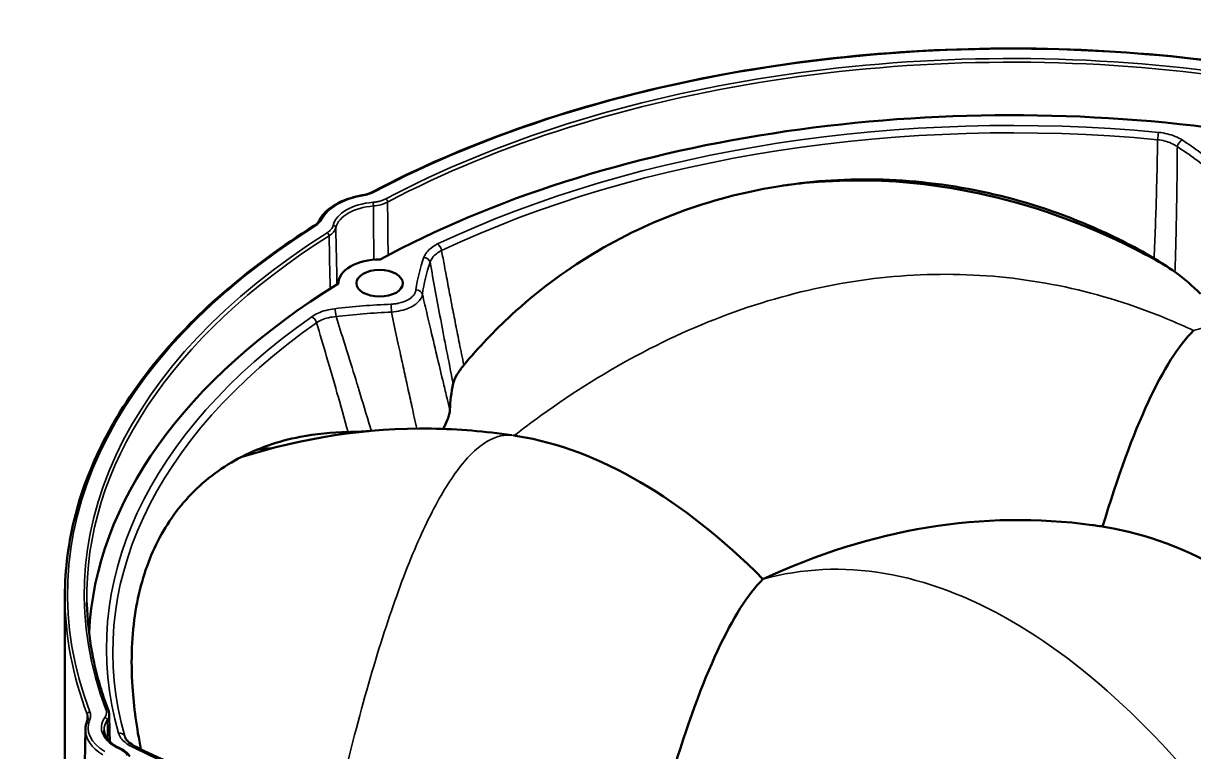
# Model space of a CAD drawing. Header units: millimetres. Extents: x 40 to 2195, y 40 to 1687.
# Drawn here: x 1663.3 to 1751.7, y 1525.5 to 1580.5 of the extents above; entities that cross this region are included whole.
import ezdxf

# ---------------------------------------------------------------- set-up
doc = ezdxf.new("R2010")
doc.units = ezdxf.units.MM
doc.header["$LTSCALE"] = 8
doc.layers.add('Visible (ISO)', color=7, linetype='Continuous', lineweight=50)
doc.layers.add('Visible Narrow (ISO)', color=7, linetype='Continuous', lineweight=35)

msp = doc.modelspace()

# ---------------------------------------------------------------- linework, layer by layer
at = {"layer": 'Visible (ISO)'}
for p, q in [((1666.413, 1500.276), (1666.413, 1537.264)), ((1669.754, 1528.347), (1669.754, 1528.347)), ((1668.312, 1528.025), (1668.312, 1528.025)), ((1667.96, 1527.214), (1667.222, 1492.681))]:
    msp.add_line(p, q, dxfattribs=at)
for centre, major_axis, ratio, start_param, end_param in [((1737.913, 1533.344), (-69.709, 0), 0.57735, 4.482487, 5.46589), ((1689.756, 1567.623), (-0.093, 0.177), 0.551447, 0, 0.00039), ((1685.815, 1565.562), (-0.178, 0.091), 0.783296, 0, 0.000472), ((1685.326, 1565.062), (-0.107, 0.169), 0.6022, 6.282944, 6.283143), ((1690.183, 1560.901), (-3.109, 0), 0.57735, 4.701209, 6.294366), ((1737.913, 1523.546), (69.25, 0), 0.57735, 1.422504, 1.425163), ((1726.007, 1549.2), (32.59, 0), 0.57735, 0.740072, 0.831611), ((1726.007, 1551.05), (-30.523, 0), 0.57735, 3.681085, 3.794246), ((1737.913, 1533.344), (-69.709, 0), 0.57735, 5.529684, 6.254434), ((1748.224, 1464.73), (-6.183, -93.904), 0.159518, 3.319363, 3.74676), ((1726.007, 1551.05), (-30.523, 0), 0.57735, 6.15413, 6.267292), ((1709.744, 1458.777), (15.791, -90.56), 0.456737, 2.563193, 2.984853), ((1731.96, 1455.342), (12.026, 87.294), 0.67898, 6.282882, 6.69708), ((1754.177, 1451.908), (-15.791, 90.555), 0.456746, 5.704766, 6.126438), ((1715.697, 1445.952), (-6.183, -93.903), 0.159519, 3.319364, 3.746765), ((1668.287, 1527.796), (-0.184, 0.077), 0.793586, 6.282862, 6.283027), ((1666.146, 1528.095), (2.003, 0.002), 0.574186, 6.276275, 6.276356), ((1671.447, 1525.496), (0.228, 0.445), 0.542412, 0.000037, 0.000057)]:
    msp.add_ellipse(centre, major_axis=major_axis, ratio=ratio, start_param=start_param, end_param=end_param, dxfattribs=at)
msp.add_ellipse((1690.183, 1560.901), major_axis=(-1.75, 0), ratio=0.57735, dxfattribs=at)
for points, knots in [([(1753.351, 1577.656), (1748.891, 1578.226), (1744.337, 1578.548), (1735.204, 1578.685), (1730.627, 1578.5), (1721.616, 1577.629), (1717.183, 1576.944), (1708.624, 1575.096), (1704.498, 1573.935), (1696.704, 1571.178), (1693.036, 1569.584), (1689.664, 1567.801)], [3.7091159, 3.7091159, 3.7091159, 3.7091159, 3.9009805, 3.9009805, 4.0928536, 4.0928536, 4.2847268, 4.2847268, 4.4765999, 4.4765999, 4.6684386, 4.6684386, 4.6684386, 4.6684386]), ([(1696.54, 1554.712), (1697.64, 1556.039), (1698.848, 1557.319), (1702.013, 1560.229), (1704.071, 1561.777), (1708.473, 1564.433), (1710.82, 1565.543), (1715.645, 1567.268), (1718.123, 1567.884), (1723.011, 1568.64), (1725.588, 1568.806), (1730.831, 1568.639), (1733.496, 1568.304), (1738.73, 1567.139), (1741.303, 1566.307), (1745.464, 1564.531), (1747.118, 1563.693), (1748.684, 1562.779)], [16.981252, 16.981252, 16.981252, 16.981252, 17.514776, 17.514776, 18.27382, 18.27382, 19.032863, 19.032863, 19.791907, 19.791907, 20.550951, 20.550951, 21.309995, 21.309995, 22.069038, 22.069038, 22.602563, 22.602563, 22.602563, 22.602563]), ([(1747.963, 1563.105), (1744.177, 1565.094), (1740.173, 1566.616), (1733.238, 1568.195), (1730.414, 1568.564), (1726.151, 1568.688), (1724.731, 1568.658), (1722.418, 1568.49), (1721.524, 1568.395), (1720.633, 1568.272)], [0.000002, 0.000002, 0.000002, 0.000002, 1.301364, 1.301364, 2.172757, 2.172757, 2.608449, 2.608449, 2.884469, 2.884469, 2.884469, 2.884469]), ([(1688.86, 1567.539), (1688.562, 1567.488), (1688.272, 1567.42), (1687.719, 1567.251), (1687.457, 1567.15), (1686.969, 1566.92), (1686.744, 1566.79), (1686.34, 1566.504), (1686.161, 1566.349), (1685.858, 1566.017), (1685.733, 1565.841), (1685.639, 1565.657)], [4.2141934, 4.2141934, 4.2141934, 4.2141934, 4.4136823, 4.4136823, 4.6131713, 4.6131713, 4.8126603, 4.8126603, 5.0121493, 5.0121493, 5.2101352, 5.2101352, 5.2101352, 5.2101352]), ([(1688.86, 1567.539), (1689.068, 1567.574), (1689.268, 1567.629), (1689.521, 1567.73), (1689.594, 1567.764), (1689.663, 1567.8)], [0, 0, 0, 0, 0.06520794, 0.06520794, 0.09387721, 0.09387721, 0.09387721, 0.09387721]), ([(1685.22, 1565.232), (1685.354, 1565.316), (1685.464, 1565.412), (1685.581, 1565.557), (1685.612, 1565.605), (1685.637, 1565.653)], [0, 0, 0, 0, 0.06215216, 0.06215216, 0.0928398, 0.0928398, 0.0928398, 0.0928398]), ([(1685.22, 1565.232), (1682.832, 1563.726), (1680.638, 1562.118), (1676.682, 1558.73), (1674.922, 1556.95), (1671.873, 1553.258), (1670.585, 1551.345), (1668.512, 1547.428), (1667.727, 1545.423), (1666.677, 1541.367), (1666.413, 1539.315), (1666.413, 1537.264)], [4.7564126, 4.7564126, 4.7564126, 4.7564126, 4.9046875, 4.9046875, 5.0529624, 5.0529624, 5.2012373, 5.2012373, 5.3495122, 5.3495122, 5.4977871, 5.4977871, 5.4977871, 5.4977871]), ([(1750.257, 1561.752), (1750.052, 1561.907), (1749.805, 1562.078), (1749.266, 1562.43), (1748.977, 1562.608), (1748.684, 1562.779)], [-0.2038354, -0.2038354, -0.2038354, -0.2038354, -0.1018863, -0.1018863, -0.000001, -0.000001, -0.000001, -0.000001]), ([(1696.54, 1554.712), (1696.334, 1554.464), (1696.156, 1554.213), (1695.879, 1553.736), (1695.782, 1553.511), (1695.738, 1553.318)], [-0.2031889, -0.2031889, -0.2031889, -0.2031889, -0.1016267, -0.1016267, -0.000001, -0.000001, -0.000001, -0.000001]), ([(1695.488, 1551.33), (1695.486, 1551.232), (1695.47, 1551.124), (1695.412, 1550.881), (1695.369, 1550.746), (1695.226, 1550.379), (1695.109, 1550.141), (1694.972, 1549.899)], [0.000001, 0.000001, 0.000001, 0.000001, 0.0508491, 0.0508491, 0.1061044, 0.1061044, 0.1946172, 0.1946172, 0.1946172, 0.1946172]), ([(1672.154, 1525.7), (1671.83, 1527.314), (1671.612, 1528.899), (1671.382, 1532.443), (1671.46, 1534.361), (1672.029, 1537.884), (1672.521, 1539.489), (1673.83, 1542.311), (1674.694, 1543.625), (1676.822, 1545.914), (1678.087, 1546.89), (1680.931, 1548.417), (1682.512, 1548.97), (1685.353, 1549.528), (1686.569, 1549.647), (1687.795, 1549.663)], [17.699978, 17.699978, 17.699978, 17.699978, 18.27382, 18.27382, 19.032863, 19.032863, 19.791907, 19.791907, 20.550951, 20.550951, 21.309995, 21.309995, 22.069038, 22.069038, 22.602563, 22.602563, 22.602563, 22.602563]), ([(1679.709, 1547.759), (1684.31, 1549.221), (1689.244, 1549.988), (1696.128, 1549.891), (1698.157, 1549.722), (1700.157, 1549.419)], [0.042299, 0.042299, 0.042299, 0.042299, 1.499811, 1.499811, 2.107672, 2.107672, 2.107672, 2.107672]), ([(1689.367, 1549.733), (1689.097, 1549.714), (1688.836, 1549.699), (1688.294, 1549.674), (1688.025, 1549.666), (1687.795, 1549.663)], [-0.184931, -0.184931, -0.184931, -0.184931, -0.1018868, -0.1018868, -0.000001, -0.000001, -0.000001, -0.000001]), ([(1682.048, 1548.436), (1681.863, 1548.425), (1681.681, 1548.411), (1681.304, 1548.372), (1681.106, 1548.346), (1680.908, 1548.316)], [16.9240305, 16.9240305, 16.9240305, 16.9240305, 17.0252591, 17.0252591, 17.1371307, 17.1371307, 17.1371307, 17.1371307]), ([(1668.073, 1536.769), (1668.084, 1536.221), (1668.116, 1535.674), (1668.217, 1534.581), (1668.286, 1534.035), (1668.465, 1532.945), (1668.573, 1532.401), (1668.829, 1531.316), (1668.976, 1530.775), (1669.309, 1529.697), (1669.494, 1529.159), (1669.698, 1528.624)], [5.5101301, 5.5101301, 5.5101301, 5.5101301, 5.5510802, 5.5510802, 5.5920304, 5.5920304, 5.6329805, 5.6329805, 5.6739307, 5.6739307, 5.7148808, 5.7148808, 5.7148808, 5.7148808]), ([(1668.103, 1527.873), (1668.085, 1527.83), (1668.069, 1527.787), (1668.04, 1527.701), (1668.027, 1527.657), (1668.004, 1527.569), (1667.994, 1527.525), (1667.979, 1527.437), (1667.973, 1527.392), (1667.964, 1527.303), (1667.961, 1527.259), (1667.96, 1527.214)], [5.2603371, 5.2603371, 5.2603371, 5.2603371, 5.3053586, 5.3053586, 5.35038, 5.35038, 5.3954014, 5.3954014, 5.4404228, 5.4404228, 5.4854442, 5.4854442, 5.4854442, 5.4854442]), ([(1669.368, 1527.156), (1669.37, 1527.055), (1669.388, 1526.953), (1669.456, 1526.75), (1669.506, 1526.649), (1669.641, 1526.448), (1669.725, 1526.35), (1669.926, 1526.16), (1670.042, 1526.069), (1670.305, 1525.899), (1670.451, 1525.819), (1670.609, 1525.748)], [5.5101301, 5.5101301, 5.5101301, 5.5101301, 5.6888905, 5.6888905, 5.8676509, 5.8676509, 6.0464113, 6.0464113, 6.2251717, 6.2251717, 6.4039321, 6.4039321, 6.4039321, 6.4039321]), ([(1670.961, 1526.597), (1670.986, 1526.536), (1671.024, 1526.47), (1671.168, 1526.285), (1671.307, 1526.161), (1671.542, 1526.013), (1671.607, 1525.976), (1671.675, 1525.941)], [0, 0, 0, 0, 0.0501359, 0.0501359, 0.1350345, 0.1350345, 0.1638879, 0.1638879, 0.1638879, 0.1638879]), ([(1670.609, 1525.748), (1670.788, 1525.667), (1670.947, 1525.565), (1671.169, 1525.362), (1671.248, 1525.265), (1671.305, 1525.162)], [0, 0, 0, 0, 0.0667924, 0.0667924, 0.1165437, 0.1165437, 0.1165437, 0.1165437]), ([(1671.675, 1525.941), (1671.885, 1525.833), (1672.098, 1525.727), (1672.529, 1525.517), (1672.747, 1525.414), (1673.188, 1525.21), (1673.41, 1525.11), (1673.86, 1524.913), (1674.087, 1524.816), (1674.545, 1524.626), (1674.776, 1524.533), (1675.01, 1524.441)], [5.2948133, 5.2948133, 5.2948133, 5.2948133, 5.3206741, 5.3206741, 5.3465349, 5.3465349, 5.3723957, 5.3723957, 5.3982565, 5.3982565, 5.4241173, 5.4241173, 5.4241173, 5.4241173])]:
    msp.add_open_spline(points, degree=3, knots=knots, dxfattribs=at)
for points in [[(1700.291, 1549.402), (1700.395, 1549.386), (1700.499, 1549.37), (1700.603, 1549.353)], [(1744.005, 1542.634), (1744.349, 1542.586), (1744.693, 1542.535), (1745.036, 1542.479)], [(1669.698, 1528.624), (1669.732, 1528.535), (1669.752, 1528.441), (1669.754, 1528.347)], [(1669.754, 1528.342), (1669.769, 1527.654), (1669.784, 1526.967), (1669.8, 1526.279)], [(1668.103, 1527.873), (1668.134, 1527.946), (1668.148, 1528.018), (1668.149, 1528.089)], [(1670.961, 1526.597), (1670.961, 1526.597), (1670.961, 1526.597), (1670.961, 1526.597)]]:
    msp.add_open_spline(points, degree=3, dxfattribs=at)
at = {"layer": 'Visible Narrow (ISO)'}
for p, q in [((1686.478, 1558.927), (1686.478, 1558.927)), ((1671.186, 1526.055), (1671.186, 1526.055))]:
    msp.add_line(p, q, dxfattribs=at)
for centre, major_axis, ratio, start_param, end_param in [((1737.913, 1537.427), (71.303, 0), 0.57735, 1.352913, 2.312279), ((1737.913, 1537.427), (-70.046, 0), 0.57735, 4.495295, 5.453081), ((1737.913, 1537.266), (-69.846, 0), 0.57735, 4.495295, 5.453081), ((1737.913, 1533.344), (68.363, 0), 0.57735, 1.407523, 2.257669), ((1737.913, 1533.062), (67.888, 0), 0.57735, 1.407523, 2.257668), ((1749.025, 1571.881), (-0.047, -0.498), 0.13272, 3.763193, 5.019971), ((1750.799, 1571.311), (-0.272, -0.419), 0.610295, 3.958186, 5.302089), ((1726.007, 1558.998), (33.168, 0), 0.57735, 0.597269, 0.726573), ((1726.007, 1558.681), (32.681, 0), 0.57735, 0.597269, 0.726573), ((1690.183, 1564.984), (-4.553, 0), 0.57735, 4.999592, 5.997036), ((1688.894, 1567.342), (-0.034, 0.197), 0.23129, 5.647466, 6.28287), ((1689.756, 1567.623), (-0.093, 0.177), 0.551447, 5.518802, 6.283185), ((1690.646, 1567.109), (-0.093, 0.177), 0.550971, 3.965807, 5.518435), ((1690.183, 1564.984), (-3.546, 0), 0.57735, 4.853442, 6.142133), ((1690.183, 1564.823), (-3.346, 0), 0.57735, 4.853442, 6.142133), ((1689.685, 1566.847), (-0.016, 0.199), 0.114787, 4.10965, 5.662993), ((1685.815, 1565.562), (-0.178, 0.091), 0.783296, 5.092185, 6.283185), ((1737.913, 1537.427), (-71.3, 0), 0.57735, 5.541811, 6.500961), ((1737.913, 1537.427), (-70.046, 0), 0.57735, 5.542493, 6.500279), ((1737.913, 1537.266), (-69.846, 0), 0.57735, 5.542493, 6.295528), ((1685.326, 1565.062), (-0.107, 0.169), 0.6022, 5.474723, 6.282944), ((1686.219, 1564.553), (-0.107, 0.169), 0.602576, 3.921069, 5.474412), ((1686.673, 1565.108), (0.194, -0.048), 0.808388, 0.213698, 1.766233), ((1694.562, 1563.455), (0.214, -0.452), 0.517758, 1.144197, 2.400834), ((1726.007, 1558.998), (-33.168, 0), 0.57735, 6.080211, 6.209515), ((1693.52, 1562.45), (0.471, -0.168), 0.799734, 0.504638, 1.848617), ((1726.007, 1558.681), (-32.681, 0), 0.57735, 6.080211, 6.209515), ((1692.929, 1559.999), (0.496, -0.063), 0.814282, 0.33061, 1.674514), ((1693.481, 1540.218), (33.168, 0), 0.57735, 1.644466, 1.77377), ((1691.039, 1558.908), (0.021, -0.5), 0.060114, 1.180883, 2.524625), ((1737.913, 1533.344), (-68.363, 0), 0.57735, 5.596313, 6.446459), ((1685.052, 1557.965), (0.288, -0.409), 0.631343, 1.045257, 2.302036), ((1686.794, 1558.566), (0.059, -0.497), 0.164592, 1.172398, 2.516302), ((1693.481, 1539.902), (32.681, 0), 0.57735, 1.644466, 1.77377), ((1737.913, 1533.062), (-67.888, 0), 0.57735, 5.596313, 6.446445), ((1737.913, 1442.514), (16.822, -96.477), 0.456737, 2.776899, 3.1864), ((1737.913, 1537.264), (-71.5, 0), 0.57735, 0, 0.217775), ((1737.913, 1442.514), (-16.823, 96.477), 0.456736, 5.509004, 5.918491), ((1668.297, 1528.37), (-0.187, -0.072), 0.797211, 4.415846, 5.986642), ((1666.146, 1528.095), (2.003, 0.002), 0.574186, 6.276359, 6.500416), ((1669.511, 1528.553), (0.187, 0.071), 0.797331, 0.000627, 1.274402), ((1672.713, 1527.34), (-4.553, 0), 0.57735, 6.045735, 7.044234), ((1668.287, 1527.796), (-0.184, 0.077), 0.793586, 5.033025, 6.282861), ((1672.713, 1527.34), (-3.546, 0), 0.57735, 5.900639, 7.18933), ((1672.713, 1527.18), (-3.346, 0), 0.57735, 5.900639, 6.295528), ((1669.424, 1527.941), (-0.164, 0.114), 0.757478, 3.644766, 5.198109), ((1672.713, 1527.18), (-4.753, 0), 0.57735, 6.270842, 7.044234), ((1670.459, 1526.52), (0.481, 0.137), 0.805638, 0.088205, 1.344843), ((1670.526, 1525.566), (0.082, 0.182), 0.503603, 0.000113, 0.731075), ((1671.447, 1525.496), (0.228, 0.445), 0.542412, 0.000095, 0.757767), ((1693.481, 1540.218), (-33.168, 0), 0.57735, 0.844224, 0.973528)]:
    msp.add_ellipse(centre, major_axis=major_axis, ratio=ratio, start_param=start_param, end_param=end_param, dxfattribs=at)
for points, knots in [([(1748.948, 1571.736), (1748.937, 1571.044), (1748.923, 1570.339), (1748.906, 1569.621), (1748.89, 1568.904), (1748.871, 1568.174), (1748.849, 1567.428), (1748.828, 1566.681), (1748.803, 1565.917), (1748.776, 1565.141), (1748.748, 1564.366), (1748.718, 1563.579), (1748.684, 1562.779)], [0.000003, 0.000003, 0.000003, 0.000003, 0.25, 0.25, 0.25, 0.5, 0.5, 0.5, 0.75, 0.75, 0.75, 1, 1, 1, 1]), ([(1748.948, 1571.736), (1749.132, 1571.717), (1749.497, 1571.653), (1750.006, 1571.477), (1750.302, 1571.31), (1750.435, 1571.216)], [0.0000003, 0.0000003, 0.0000003, 0.0000003, 0.3333333, 0.6666667, 1, 1, 1, 1]), ([(1750.435, 1571.216), (1750.432, 1570.78), (1750.429, 1570.337), (1750.425, 1569.89), (1750.422, 1569.591), (1750.419, 1569.289), (1750.415, 1568.986), (1750.406, 1568.278), (1750.396, 1567.558), (1750.382, 1566.82), (1750.382, 1566.768), (1750.381, 1566.715), (1750.38, 1566.663), (1750.365, 1565.87), (1750.348, 1565.056), (1750.327, 1564.236), (1750.322, 1564.007), (1750.316, 1563.776), (1750.309, 1563.546), (1750.294, 1562.952), (1750.276, 1562.355), (1750.257, 1561.752)], [0, 0, 0, 0, 0.1498205, 0.1498205, 0.1498205, 0.25, 0.25, 0.25, 0.4834137, 0.4834137, 0.4834137, 0.5, 0.5, 0.5, 0.75, 0.75, 0.75, 0.8199879, 0.8199879, 0.8199879, 1, 1, 1, 1]), ([(1688.894, 1567.505), (1689.056, 1567.533), (1689.362, 1567.608), (1689.631, 1567.72), (1689.756, 1567.786)], [0, 0, 0, 0, 0.5, 1, 1, 1, 1]), ([(1690.646, 1567.272), (1690.609, 1567.253), (1690.572, 1567.234), (1690.516, 1567.209), (1690.498, 1567.202), (1690.44, 1567.178), (1690.4, 1567.163), (1690.317, 1567.134), (1690.274, 1567.12), (1690.217, 1567.104), (1690.204, 1567.101), (1690.148, 1567.086), (1690.106, 1567.075), (1690.019, 1567.056), (1689.975, 1567.048), (1689.926, 1567.04), (1689.921, 1567.039), (1689.872, 1567.031), (1689.826, 1567.025), (1689.749, 1567.016), (1689.717, 1567.013), (1689.685, 1567.01)], [0.0000001, 0.0000001, 0.0000001, 0.0000001, 0.1306267, 0.1306267, 0.1902183, 0.1902183, 0.322618, 0.322618, 0.4587135, 0.4587135, 0.5, 0.5, 0.6316532, 0.6316532, 0.7636005, 0.7636005, 0.777404, 0.777404, 0.9091423, 0.9091423, 1, 1, 1, 1]), ([(1690.781, 1567.027), (1690.628, 1566.946), (1690.284, 1566.815), (1689.904, 1566.751), (1689.713, 1566.736)], [0, 0, 0, 0, 0.5, 0.9999965, 0.9999965, 0.9999965, 0.9999965]), ([(1689.713, 1566.736), (1689.714, 1566.574), (1689.715, 1566.411), (1689.716, 1566.248), (1689.725, 1565.08), (1689.733, 1563.889), (1689.741, 1562.678)], [0, 0, 0, 0, 0.0323755, 0.0323755, 0.0323755, 0.2644138, 0.2644138, 0.2644138, 0.2644138]), ([(1686.871, 1565.095), (1686.842, 1564.978), (1686.723, 1564.752), (1686.498, 1564.561), (1686.367, 1564.478)], [0, 0, 0, 0, 0.5, 0.9999783, 0.9999783, 0.9999783, 0.9999783]), ([(1693.997, 1562.485), (1694.036, 1562.604), (1694.155, 1562.834), (1694.453, 1563.136), (1694.718, 1563.299), (1694.864, 1563.369)], [0.0000013, 0.0000013, 0.0000013, 0.0000013, 0.3333333, 0.6666667, 1, 1, 1, 1]), ([(1694.864, 1563.369), (1694.934, 1562.987), (1695.005, 1562.6), (1695.131, 1561.922), (1695.185, 1561.632), (1695.325, 1560.884), (1695.412, 1560.424), (1695.538, 1559.765), (1695.576, 1559.572), (1695.621, 1559.335), (1695.629, 1559.293), (1695.73, 1558.772), (1695.825, 1558.284), (1695.97, 1557.545), (1696.019, 1557.301), (1696.114, 1556.821), (1696.161, 1556.585), (1696.316, 1555.814), (1696.426, 1555.269), (1696.54, 1554.712)], [0.0000034, 0.0000034, 0.0000034, 0.0000034, 0.1436479, 0.1436479, 0.25, 0.25, 0.4166381, 0.4166381, 0.4851506, 0.4851506, 0.5, 0.5, 0.6684101, 0.6684101, 0.75, 0.75, 0.8272578, 0.8272578, 1, 1, 1, 1]), ([(1693.997, 1562.485), (1694.122, 1561.787), (1694.251, 1561.075), (1694.383, 1560.354), (1694.515, 1559.632), (1694.652, 1558.902), (1694.794, 1558.149), (1694.937, 1557.397), (1695.085, 1556.622), (1695.242, 1555.818), (1695.399, 1555.014), (1695.565, 1554.179), (1695.738, 1553.318)], [0, 0, 0, 0, 0.25, 0.25, 0.25, 0.5, 0.5, 0.5, 0.75, 0.75, 0.75, 1, 1, 1, 1]), ([(1726.007, 1561.039), (1723.349, 1560.628), (1717.99, 1559.322), (1710.014, 1555.912), (1704.171, 1552.28), (1701.019, 1549.91), (1700.355, 1549.392)], [0, 0, 0, 0, 0.305835, 0.61167, 0.917505, 0.9999664, 0.9999664, 0.9999664, 0.9999664]), ([(1726.007, 1561.039), (1728.666, 1561.45), (1734.025, 1561.803), (1742.001, 1560.86), (1747.844, 1559.036), (1750.997, 1557.641), (1751.661, 1557.329)], [0, 0, 0, 0, 0.305835, 0.61167, 0.917505, 1, 1, 1, 1]), ([(1691.039, 1559.316), (1691.089, 1559.318), (1691.139, 1559.321), (1691.237, 1559.329), (1691.286, 1559.334), (1691.358, 1559.344), (1691.382, 1559.347), (1691.453, 1559.357), (1691.5, 1559.365), (1691.568, 1559.378), (1691.589, 1559.383), (1691.675, 1559.401), (1691.739, 1559.417), (1691.864, 1559.453), (1691.925, 1559.472), (1692.03, 1559.51), (1692.075, 1559.528), (1692.175, 1559.571), (1692.228, 1559.596), (1692.329, 1559.65), (1692.378, 1559.678), (1692.434, 1559.715), (1692.444, 1559.722), (1692.479, 1559.746), (1692.503, 1559.763), (1692.573, 1559.817), (1692.615, 1559.854), (1692.694, 1559.932), (1692.729, 1559.972), (1692.767, 1560.021), (1692.772, 1560.029), (1692.787, 1560.049), (1692.796, 1560.062), (1692.822, 1560.102), (1692.837, 1560.129), (1692.866, 1560.185), (1692.878, 1560.213), (1692.899, 1560.27), (1692.908, 1560.298), (1692.92, 1560.349), (1692.924, 1560.371), (1692.928, 1560.398), (1692.929, 1560.402), (1692.929, 1560.407)], [0, 0, 0, 0, 0.049989, 0.049989, 0.10068, 0.10068, 0.126032, 0.126032, 0.176511, 0.176511, 0.2, 0.2, 0.271677, 0.271677, 0.343354, 0.343354, 0.4, 0.4, 0.471632, 0.471632, 0.543338, 0.543338, 0.559414, 0.559414, 0.6, 0.6, 0.679903, 0.679903, 0.760696, 0.760696, 0.775451, 0.775451, 0.8, 0.8, 0.851745, 0.851745, 0.90332, 0.90332, 0.953918, 0.953918, 0.991836, 0.991836, 1, 1, 1, 1]), ([(1691.075, 1558.719), (1691.319, 1558.738), (1691.796, 1558.812), (1692.429, 1559.022), (1692.938, 1559.316), (1693.287, 1559.673), (1693.395, 1559.937), (1693.415, 1560.07)], [0.000002, 0.000002, 0.000002, 0.000002, 0.2, 0.4, 0.6, 0.8, 1, 1, 1, 1]), ([(1695.488, 1551.33), (1695.419, 1551.614), (1695.35, 1551.901), (1695.28, 1552.19), (1695.187, 1552.573), (1695.094, 1552.96), (1695, 1553.351), (1694.854, 1553.963), (1694.705, 1554.584), (1694.554, 1555.22), (1694.536, 1555.298), (1694.517, 1555.376), (1694.499, 1555.454), (1694.328, 1556.172), (1694.154, 1556.91), (1693.974, 1557.678), (1693.91, 1557.949), (1693.846, 1558.223), (1693.781, 1558.501), (1693.661, 1559.012), (1693.539, 1559.535), (1693.415, 1560.07)], [0, 0, 0, 0, 0.1075547, 0.1075547, 0.1075547, 0.25, 0.25, 0.25, 0.4727551, 0.4727551, 0.4727551, 0.5, 0.5, 0.5, 0.75, 0.75, 0.75, 0.8380481, 0.8380481, 0.8380481, 1, 1, 1, 1]), ([(1685.42, 1557.917), (1685.539, 1557.999), (1685.812, 1558.147), (1686.312, 1558.308), (1686.694, 1558.367), (1686.893, 1558.383)], [0.0000003, 0.0000003, 0.0000003, 0.0000003, 0.3333333, 0.6666667, 1, 1, 1, 1]), ([(1686.893, 1558.383), (1687.1, 1557.73), (1687.312, 1557.059), (1687.526, 1556.375), (1687.595, 1556.155), (1687.665, 1555.933), (1687.734, 1555.71), (1687.974, 1554.94), (1688.217, 1554.156), (1688.467, 1553.338), (1688.515, 1553.183), (1688.563, 1553.026), (1688.611, 1552.868), (1688.89, 1551.952), (1689.181, 1550.99), (1689.48, 1549.989), (1689.504, 1549.91), (1689.527, 1549.83), (1689.551, 1549.75)], [0, 0, 0, 0, 0.2520521, 0.2520521, 0.2520521, 0.3333333, 0.3333333, 0.3333333, 0.6134857, 0.6134857, 0.6134857, 0.6666667, 0.6666667, 0.6666667, 0.9750835, 0.9750835, 0.9750835, 0.9996517, 0.9996517, 0.9996517, 0.9996517]), ([(1692.989, 1549.921), (1692.864, 1550.484), (1692.737, 1551.057), (1692.588, 1551.736), (1692.566, 1551.835), (1692.441, 1552.406), (1692.336, 1552.884), (1692.18, 1553.598), (1692.131, 1553.827), (1691.977, 1554.53), (1691.873, 1555.011), (1691.71, 1555.767), (1691.652, 1556.034), (1691.461, 1556.919), (1691.325, 1557.552), (1691.149, 1558.374), (1691.112, 1558.546), (1691.075, 1558.719)], [0.0038583, 0.0038583, 0.0038583, 0.0038583, 0.2143796, 0.2143796, 0.25, 0.25, 0.4203376, 0.4203376, 0.5, 0.5, 0.6627814, 0.6627814, 0.75, 0.75, 0.9480103, 0.9480103, 0.9999999, 0.9999999, 0.9999999, 0.9999999]), ([(1685.42, 1557.917), (1685.669, 1557.083), (1685.923, 1556.223), (1686.179, 1555.345), (1686.435, 1554.466), (1686.694, 1553.571), (1686.962, 1552.628), (1687.231, 1551.684), (1687.51, 1550.693), (1687.795, 1549.663)], [0, 0, 0, 0, 0.3333333, 0.3333333, 0.3333333, 0.6666667, 0.6666667, 0.6666667, 1, 1, 1, 1]), ([(1770.44, 1554.165), (1768.494, 1555.289), (1764.571, 1557.077), (1758.732, 1558.272), (1754.455, 1558.013), (1752.147, 1557.463), (1751.661, 1557.329)], [0, 0, 0, 0, 0.305835, 0.61167, 0.917505, 1, 1, 1, 1]), ([(1693.481, 1542.259), (1694.193, 1543.794), (1695.629, 1546.412), (1697.766, 1548.84), (1699.31, 1549.477), (1700.134, 1549.427), (1700.291, 1549.402)], [0, 0, 0, 0, 0.305835, 0.61167, 0.917505, 0.9902204, 0.9902204, 0.9902204, 0.9902204]), ([(1693.481, 1542.259), (1692.768, 1540.724), (1691.332, 1537.154), (1689.195, 1530.372), (1687.629, 1524.271), (1686.785, 1520.569), (1686.607, 1519.77)], [0, 0, 0, 0, 0.305835, 0.61167, 0.917505, 1, 1, 1, 1]), ([(1669.512, 1528.716), (1669.522, 1528.688), (1669.531, 1528.66), (1669.54, 1528.62), (1669.543, 1528.608), (1669.55, 1528.567), (1669.553, 1528.54), (1669.554, 1528.484), (1669.553, 1528.455), (1669.549, 1528.419), (1669.548, 1528.41), (1669.543, 1528.373), (1669.536, 1528.346), (1669.52, 1528.29), (1669.51, 1528.263), (1669.487, 1528.21), (1669.474, 1528.184), (1669.448, 1528.141), (1669.436, 1528.123), (1669.424, 1528.105)], [0.0000001, 0.0000001, 0.0000001, 0.0000001, 0.1309155, 0.1309155, 0.188513, 0.188513, 0.3211235, 0.3211235, 0.4572995, 0.4572995, 0.5, 0.5, 0.6373924, 0.6373924, 0.7747848, 0.7747848, 0.9066061, 0.9066061, 1, 1, 1, 1]), ([(1669.754, 1528.347), (1669.754, 1528.308), (1669.744, 1528.153), (1669.681, 1528.005), (1669.609, 1527.901)], [0.3331945, 0.3331945, 0.3331945, 0.3331945, 0.5, 0.9999372, 0.9999372, 0.9999372, 0.9999372]), ([(1669.609, 1527.901), (1669.613, 1527.74), (1669.616, 1527.579), (1669.62, 1527.418), (1669.626, 1527.099), (1669.633, 1526.779), (1669.64, 1526.457)], [0, 0, 0, 0, 0.03237552, 0.03237552, 0.03237552, 0.09628202, 0.09628202, 0.09628202, 0.09628202])]:
    msp.add_open_spline(points, degree=3, knots=knots, dxfattribs=at)
for points in [[(1749.026, 1572.289), (1749.247, 1572.268), (1749.674, 1572.198), (1750.287, 1572.004), (1750.638, 1571.824), (1750.799, 1571.719)], [(1690.781, 1567.027), (1690.794, 1565.719), (1690.807, 1564.381), (1690.82, 1563.018)], [(1685.326, 1565.226), (1685.446, 1565.301), (1685.644, 1565.462), (1685.769, 1565.636), (1685.815, 1565.726)], [(1686.673, 1565.271), (1686.647, 1565.164), (1686.539, 1564.964), (1686.342, 1564.794), (1686.219, 1564.716)], [(1686.447, 1560.49), (1686.421, 1561.786), (1686.394, 1563.117), (1686.367, 1564.478)], [(1686.959, 1560.81), (1686.93, 1562.199), (1686.901, 1563.629), (1686.871, 1565.095)], [(1693.52, 1562.858), (1693.568, 1562.993), (1693.712, 1563.247), (1694.073, 1563.594), (1694.386, 1563.78), (1694.562, 1563.864)], [(1685.052, 1558.373), (1685.195, 1558.473), (1685.513, 1558.652), (1686.11, 1558.861), (1686.556, 1558.946), (1686.794, 1558.975)], [(1668.102, 1528.345), (1668.1, 1528.184), (1668.099, 1528.021), (1668.097, 1527.858)], [(1668.287, 1527.959), (1668.331, 1528.062), (1668.368, 1528.262), (1668.331, 1528.445), (1668.297, 1528.533)], [(1671.447, 1525.905), (1671.268, 1525.996), (1670.958, 1526.195), (1670.619, 1526.549), (1670.496, 1526.799), (1670.459, 1526.929)], [(1670.961, 1526.597), (1670.948, 1526.628), (1670.937, 1526.66), (1670.928, 1526.691)], [(1670.928, 1526.691), (1670.951, 1526.634), (1670.974, 1526.578), (1670.997, 1526.521)], [(1670.526, 1525.729), (1670.674, 1525.662), (1670.92, 1525.509), (1671.077, 1525.325), (1671.132, 1525.225)]]:
    msp.add_open_spline(points, degree=3, dxfattribs=at)

doc.saveas('drawing.dxf')
